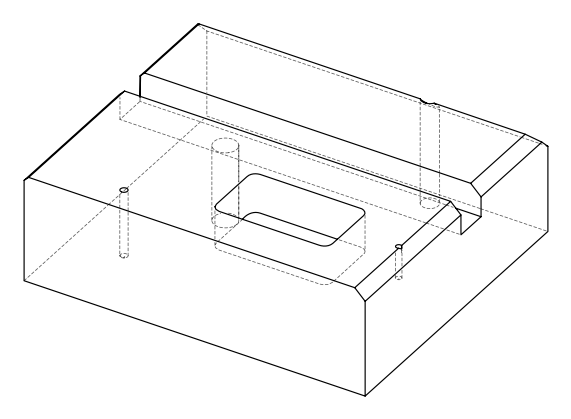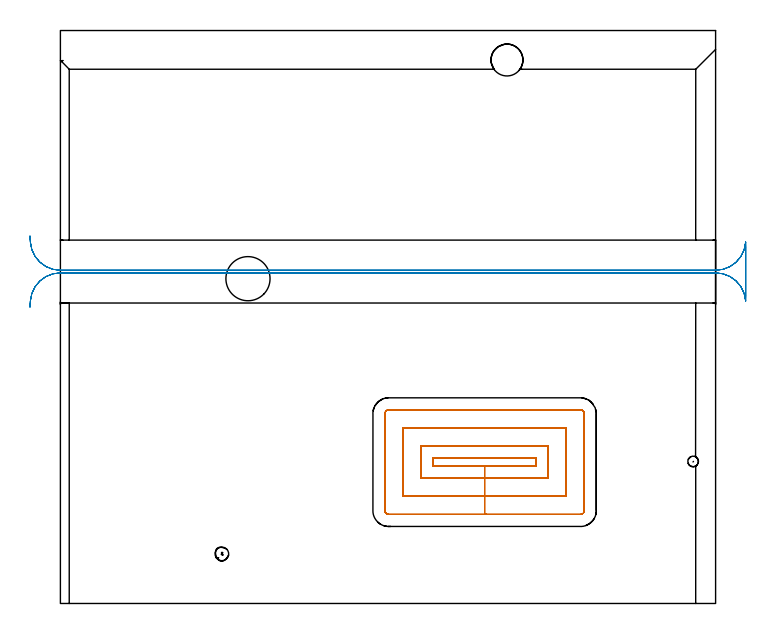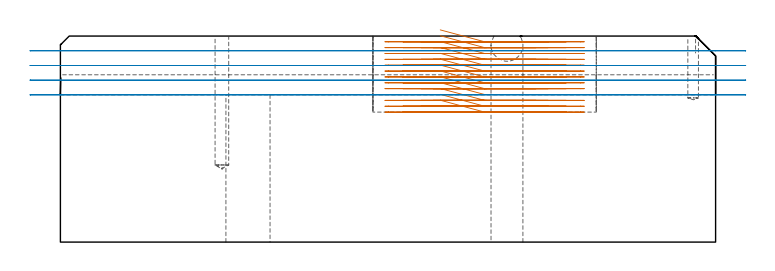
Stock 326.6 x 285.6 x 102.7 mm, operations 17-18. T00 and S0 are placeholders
(PLAN: 18 operations, 10 tool changes, 61.9 min)
(1 SPOT_DRILL | STEP1HOLE | NXT0321_9005460120000 | 0.06 min | 3489 mm3)
(2 SPOT_DRILL_1 | STEP1HOLE_1 | NXT0321_9005460120000 | 0.03 min | 3 mm3)
(3 SPOT_DRILL_2 | STEP1POCKET | NXT0321_9005460120000 | 0.03 min | 0 mm3)
(4 SPOT_DRILL_3 | STEP1POCKET_1 | NXT0321_9005460120000 | 0.03 min | 1 mm3)
(5 DRILL_THROUGH_HOLE_INTO_CENTER | STEP1HOLE | NXT0301_065 | 0.32 min | 4943 mm3)
(6 DRILL_TO_ENLARGE_THROUGH_HOLE | STEP1HOLE | UGT0301_053 | 0.34 min | 30572 mm3)
(7 DRILL_BLIND_HOLE_INTO_CENTER | STEP1HOLE_1 | NXT0301_065 | 0.07 min | 894 mm3)
(8 GUN_DRILL_THROUGH_HOLE | STEP1HOLE_1 | UGT0307_007 | 0.57 min | 7142 mm3)
(9 DRILL_TO_ENLARGE_THROUGH_HOLE_1 | STEP1HOLE_1 | UGT0301_241 | 0.45 min | 12325 mm3)
(10 DRILL_BLIND_HOLE_INTO_CENTER_1 | STEP1POCKET | UGT0301_463 | 0.27 min | 2339 mm3)
(11 DRILL_BLIND_HOLE_INTO_CENTER_2 | STEP1POCKET_1 | NXT0301_024 | 0.14 min | 681 mm3)
(12 AREA_MILL | FG_CHAMFER_SURFACE | UGT0205_001 | 5.03 min | 7631 mm3)
(13 AREA_MILL_1 | FG_CHAMFER_SURFACE_1 | UGT0205_001 | 2.57 min | 1483 mm3)
(14 AREA_MILL_2 | FG_CHAMFER_SURFACE_2 | UGT0205_001 | 3.11 min | 5226 mm3)
(15 AREA_MILL_3 | FG_CHAMFER_SURFACE_3 | UGT0205_001 | 1.57 min | 925 mm3)
(16 AREA_MILL_4 | FG_CHAMFER_SURFACE_4 | UGT0205_001 | 18.34 min | 59216 mm3)
(17 MILL_RECTANGULAR_POCKET | POCKET_RECTANGULAR_STRAIGHT | NXT0201_011 | Follow Part, ap 3, ae 75% | 22.69 min | 268459 mm3)
(18 MILL_RECTANGULAR_SLOT | SLOT_RECTANGULAR | UGT0201_018 | Follow Part, ap 7.5, ae 75% | 6.29 min | 287769 mm3)
(TOOL NXT0321_9005460120000 | NC Spot Drill, 142deg, 12mm, Carbide, Uncoated | D12 PA142 FL30 Z2)
(TOOL NXT0301_065 | Carbide Drill 9.4mm [860.1-0940-075A1-MM 2214] | D9.4 PA140 FL98 Z2)
(TOOL UGT0301_053 | Twist Drill 22 mm | D22 PA118 FL150 Z2)
(TOOL UGT0307_007 | Gun Drill 10 mm | D10 PA130 FL24 Z1)
(TOOL UGT0301_241 | Twist Drill 15.9 mm | D15.9 PA118 FL120 Z2)
(TOOL UGT0301_463 | Carbide Drill 6.8 mm | D6.8 PA118 FL69 Z2)
(TOOL NXT0301_024 | Carbide Drill 5.3mm [860.1-0530-027A1-MM 2214] | D5.3 PA140 FL44 Z2)
(TOOL UGT0205_001 | Chamfer Mill 20 x 3 x 45 deg. | D20 FL50 Z2)
(TOOL NXT0201_011 | ENDMILL 12mm [2P460-1200-NA 1630] | D12 FL38 Z6)
(TOOL UGT0201_018 | End mill 30 mm | D30 FL50 Z4)
(OP 17 MILL_RECTANGULAR_POCKET)
G17 G21 G94 G90
T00 M6
G54
G17 G0 G90 X189.351 Y68.4 S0 M3
G43 Z112.778 H1
Z105.778
G94 G1 X211.45 Z99.857 F250.
X237.1 F500.
Y72.5
X185.8
Y68.4
X211.45
Y62.4
X243.1
Y78.5
X179.8
Y62.4
X211.45
Y53.4
X252.1
Y87.5
X170.8
Y53.4
X211.45
Y44.4
X259.3
G3 X261.1 Y46.2 R1.8
G1 Y94.7
G3 X259.3 Y96.5 R1.8
G1 X163.6
G3 X161.8 Y94.7 R1.8
G1 Y46.2
G3 X163.6 Y44.4 R1.8
G1 X211.45
X212.45
G0 X189.351 Y68.4 Z102.857
G1 X211.45 Z96.935 F250.
X237.1 F500.
Y72.5
X185.8
Y68.4
X211.45
Y62.4
X243.1
Y78.5
X179.8
Y62.4
X211.45
Y53.4
X252.1
Y87.5
X170.8
Y53.4
X211.45
Y44.4
X259.3
G3 X261.1 Y46.2 R1.8
G1 Y94.7
G3 X259.3 Y96.5 R1.8
G1 X163.6
G3 X161.8 Y94.7 R1.8
G1 Y46.2
G3 X163.6 Y44.4 R1.8
G1 X211.45
X212.45
G0 X189.351 Y68.4 Z99.935
G1 X211.45 Z94.014 F250.
X237.1 F500.
Y72.5
X185.8
Y68.4
X211.45
Y62.4
X243.1
Y78.5
X179.8
Y62.4
X211.45
Y53.4
X252.1
Y87.5
X170.8
Y53.4
X211.45
Y44.4
X259.3
G3 X261.1 Y46.2 R1.8
G1 Y94.7
G3 X259.3 Y96.5 R1.8
G1 X163.6
G3 X161.8 Y94.7 R1.8
G1 Y46.2
G3 X163.6 Y44.4 R1.8
G1 X211.45
X212.45
G0 X189.351 Y68.4 Z97.014
G1 X211.45 Z91.093 F250.
X237.1 F500.
Y72.5
X185.8
Y68.4
X211.45
Y62.4
X243.1
Y78.5
X179.8
Y62.4
X211.45
Y53.4
X252.1
Y87.5
X170.8
Y53.4
X211.45
Y44.4
X259.3
G3 X261.1 Y46.2 R1.8
G1 Y94.7
G3 X259.3 Y96.5 R1.8
G1 X163.6
G3 X161.8 Y94.7 R1.8
G1 Y46.2
G3 X163.6 Y44.4 R1.8
G1 X211.45
X212.45
G0 X189.351 Y68.4 Z94.093
G1 X211.45 Z88.171 F250.
X237.1 F500.
Y72.5
X185.8
Y68.4
X211.45
Y62.4
X243.1
Y78.5
X179.8
Y62.4
X211.45
Y53.4
X252.1
Y87.5
X170.8
Y53.4
X211.45
Y44.4
X259.3
G3 X261.1 Y46.2 R1.8
G1 Y94.7
G3 X259.3 Y96.5 R1.8
G1 X163.6
G3 X161.8 Y94.7 R1.8
G1 Y46.2
G3 X163.6 Y44.4 R1.8
G1 X211.45
X212.45
G0 X189.351 Y68.4 Z91.171
G1 X211.45 Z85.25 F250.
X237.1 F500.
Y72.5
X185.8
Y68.4
X211.45
Y62.4
X243.1
Y78.5
X179.8
Y62.4
X211.45
Y53.4
X252.1
Y87.5
X170.8
Y53.4
X211.45
Y44.4
X259.3
G3 X261.1 Y46.2 R1.8
G1 Y94.7
G3 X259.3 Y96.5 R1.8
G1 X163.6
G3 X161.8 Y94.7 R1.8
G1 Y46.2
G3 X163.6 Y44.4 R1.8
G1 X211.45
X212.45
G0 X189.351 Y68.4 Z88.25
G1 X211.45 Z82.328 F250.
X237.1 F500.
Y72.5
X185.8
Y68.4
X211.45
Y62.4
X243.1
Y78.5
X179.8
Y62.4
X211.45
Y53.4
X252.1
Y87.5
X170.8
Y53.4
X211.45
Y44.4
X259.3
G3 X261.1 Y46.2 R1.8
G1 Y94.7
G3 X259.3 Y96.5 R1.8
G1 X163.6
G3 X161.8 Y94.7 R1.8
G1 Y46.2
G3 X163.6 Y44.4 R1.8
G1 X211.45
X212.45
G0 X189.351 Y68.4 Z85.328
G1 X211.45 Z79.407 F250.
X237.1 F500.
Y72.5
X185.8
Y68.4
X211.45
Y62.4
X243.1
Y78.5
X179.8
Y62.4
X211.45
Y53.4
X252.1
Y87.5
X170.8
Y53.4
X211.45
Y44.4
X259.3
G3 X261.1 Y46.2 R1.8
G1 Y94.7
G3 X259.3 Y96.5 R1.8
G1 X163.6
G3 X161.8 Y94.7 R1.8
G1 Y46.2
G3 X163.6 Y44.4 R1.8
G1 X211.45
X212.45
G0 X189.351 Y68.4 Z82.407
G1 X211.45 Z76.486 F250.
X237.1 F500.
Y72.5
X185.8
Y68.4
X211.45
Y62.4
X243.1
Y78.5
X179.8
Y62.4
X211.45
Y53.4
X252.1
Y87.5
X170.8
Y53.4
X211.45
Y44.4
X259.3
G3 X261.1 Y46.2 R1.8
G1 Y94.7
G3 X259.3 Y96.5 R1.8
G1 X163.6
G3 X161.8 Y94.7 R1.8
G1 Y46.2
G3 X163.6 Y44.4 R1.8
G1 X211.45
X212.45
G0 X189.351 Y68.4 Z79.486
G1 X211.45 Z73.564 F250.
X237.1 F500.
Y72.5
X185.8
Y68.4
X211.45
Y62.4
X243.1
Y78.5
X179.8
Y62.4
X211.45
Y53.4
X252.1
Y87.5
X170.8
Y53.4
X211.45
Y44.4
X259.3
G3 X261.1 Y46.2 R1.8
G1 Y94.7
G3 X259.3 Y96.5 R1.8
G1 X163.6
G3 X161.8 Y94.7 R1.8
G1 Y46.2
G3 X163.6 Y44.4 R1.8
G1 X211.45
X212.45
G0 X189.351 Y68.4 Z76.564
G1 X211.45 Z70.643 F250.
X237.1 F500.
Y72.5
X185.8
Y68.4
X211.45
Y62.4
X243.1
Y78.5
X179.8
Y62.4
X211.45
Y53.4
X252.1
Y87.5
X170.8
Y53.4
X211.45
Y44.4
X259.3
G3 X261.1 Y46.2 R1.8
G1 Y94.7
G3 X259.3 Y96.5 R1.8
G1 X163.6
G3 X161.8 Y94.7 R1.8
G1 Y46.2
G3 X163.6 Y44.4 R1.8
G1 X211.45
X212.45
G0 X189.351 Y68.4 Z73.643
G1 X211.45 Z67.721 F250.
X237.1 F500.
Y72.5
X185.8
Y68.4
X211.45
Y62.4
X243.1
Y78.5
X179.8
Y62.4
X211.45
Y53.4
X252.1
Y87.5
X170.8
Y53.4
X211.45
Y44.4
X259.3
G3 X261.1 Y46.2 R1.8
G1 Y94.7
G3 X259.3 Y96.5 R1.8
G1 X163.6
G3 X161.8 Y94.7 R1.8
G1 Y46.2
G3 X163.6 Y44.4 R1.8
G1 X211.45
X212.45
G0 X189.351 Y68.4 Z70.721
G1 X211.45 Z64.8 F250.
X237.1 F500.
Y72.5
X185.8
Y68.4
X211.45
Y62.4
X243.1
Y78.5
X179.8
Y62.4
X211.45
Y53.4
X252.1
Y87.5
X170.8
Y53.4
X211.45
Y44.4
X259.3
G3 X261.1 Y46.2 R1.8
G1 Y94.7
G3 X259.3 Y96.5 R1.8
G1 X163.6
G3 X161.8 Y94.7 R1.8
G1 Y46.2
G3 X163.6 Y44.4 R1.8
G1 X211.45
X212.45
G0 Z112.778
M5
M2
(OP 18 MILL_RECTANGULAR_SLOT)
G17 G21 G94 G90
T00 M6
G54
G17 G0 G90 X-15.16 Y147.754 S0 M3
G43 Z112.778 H0
Z95.375
G94 G1 X-14.97 Y150.748 F250.
G2 X0. Y164.8 R15. F500.
G1 X326.6
G2 X341.463 Y151.82 R15.
G1 X341.493 Y151.816
G3 X341.6 Y153.603 R15.
G1 Y177.319
G3 X341.495 Y179.094 R15.
G1 X341.465 Y179.09
G2 X326.6 Y166.1 R15.
G1 X0.
G2 X-14.97 Y180.152 R15.
G1 X-15.16 Y183.146 F250.
G0 Y147.754 Z88.05
G1 X-14.97 Y150.748
G2 X0. Y164.8 R15. F500.
G1 X326.6
G2 X341.57 Y150.749 R15.
G1 X341.6
Y180.151
X341.57
G2 X326.6 Y166.1 R15.
G1 X0.
G2 X-14.97 Y180.152 R15.
G1 X-15.16 Y183.146 F250.
G0 Y147.754 Z80.725
G1 X-14.97 Y150.748
G2 X0. Y164.8 R15. F500.
G1 X326.6
G2 X341.57 Y150.749 R15.
G1 X341.6
Y180.151
X341.57
G2 X326.6 Y166.1 R15.
G1 X0.
G2 X-14.97 Y180.152 R15.
G1 X-15.16 Y183.146 F250.
G0 Y147.754 Z73.4
G1 X-14.97 Y150.748
G2 X0. Y164.8 R15. F500.
G1 X326.6
G2 X341.57 Y150.749 R15.
G1 X341.6
Y180.151
X341.57
G2 X326.6 Y166.1 R15.
G1 X0.
G2 X-14.97 Y180.152 R15.
G1 X-15.16 Y183.146 F250.
G0 Z112.778
M5
M2
